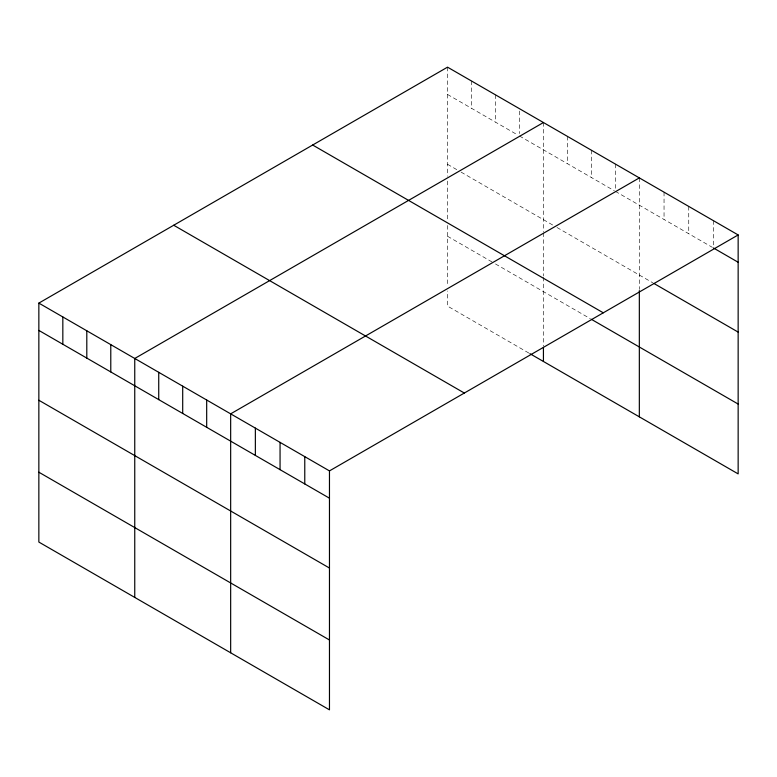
<?xml version="1.0" encoding="UTF-8"?>
<svg xmlns="http://www.w3.org/2000/svg" width="777" height="777" viewBox="0 0 777 777"><rect width="100%" height="100%" fill="white"/><g stroke="black" fill="none" stroke-linecap="round" stroke-linejoin="round"><path stroke-width="0.58" stroke-dasharray="3.88 2.91" d="M447.533 94.454L517.375 134.78M519.463 135.985L614.325 190.754M615.365 191.356L712.422 247.387M447.533 164.297L456.915 169.716M461.082 172.125L552.816 225.087M556.983 227.496L652.719 282.76M447.533 236.257L493.395 262.743M495.483 263.947L590.345 318.716M528.846 353.049L447.533 306.099L447.533 290.967M713.451 220.687L713.451 246.795M688.743 206.42L688.743 233.722M664.044 192.162L664.044 219.454M639.335 177.904L639.335 289.433M615.365 164.054L615.365 188.976M591.384 150.214L591.384 177.506M567.414 136.373L567.414 163.665M543.434 122.533L543.434 231.663M543.434 232.857L543.434 276.039M543.434 277.234L543.434 346.338M519.463 111.062L519.463 133.605M495.483 94.843L495.483 122.144M471.503 81.002L471.503 108.294M447.533 67.162L447.533 176.292M447.533 181.09L447.533 220.668M447.533 225.466L447.533 286.315"/><path stroke-width="1.17" d="M38.85 303.108L329.467 470.901L329.467 709.838L38.85 542.055L38.85 303.108L447.533 67.162L738.15 234.945L738.15 473.892L529.885 353.652M543.434 122.533L134.751 358.479L134.751 597.426M639.335 177.904L230.662 413.85L230.662 652.787M329.467 470.901L738.15 234.945M713.451 247.98L738.15 262.247M653.748 283.362L738.15 332.09M312.665 145.027L603.282 312.81M591.384 319.318L738.15 404.05M173.718 225.243L464.335 393.036M38.85 330.41L329.467 498.193M38.85 400.252L329.467 568.036M38.85 472.212L329.467 639.995M639.335 290.627L639.335 416.841M543.434 347.504L543.434 361.47M304.769 456.633L304.769 483.935M280.06 442.375L280.06 469.667M255.361 428.108L255.361 455.409M206.682 400.009L206.682 427.301M182.702 386.169L182.702 413.461M158.731 372.319L158.731 399.621M110.781 344.638L110.781 371.93M86.801 330.798L86.801 358.09M62.83 316.958L62.83 344.25"/></g></svg>
